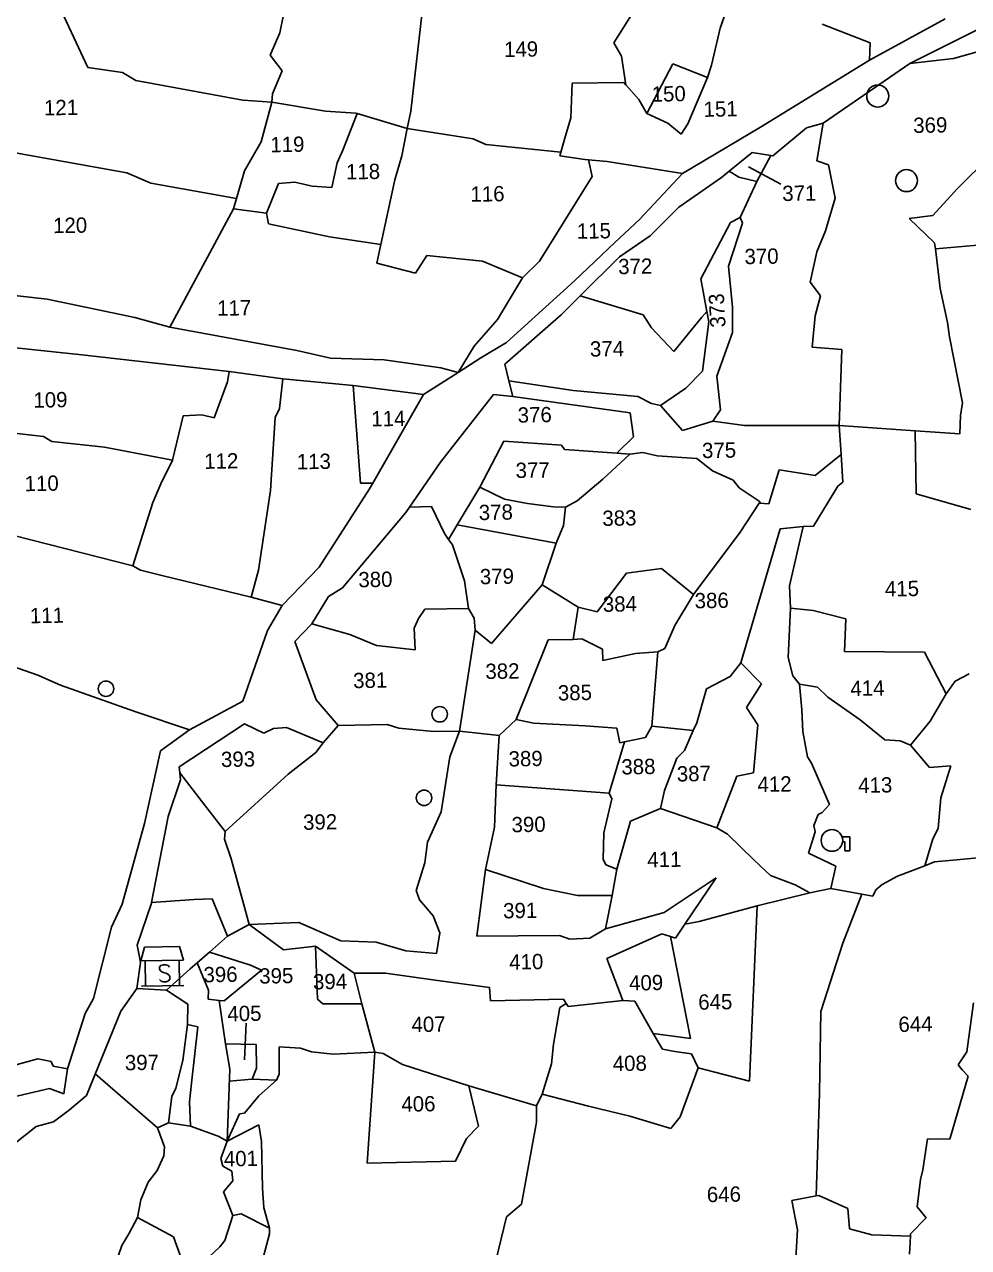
# Model space of a CAD drawing. Header units: metres. Extents: x 276272 to 279333, y 2076915 to 2080427.
# Drawn here: x 277115 to 277582, y 2078291 to 2078897 of the extents above; entities that cross this region are included whole.
import ezdxf

# ---------------------------------------------------------------- set-up
doc = ezdxf.new("R2010")
doc.units = ezdxf.units.M
for name, color, linetype in [('POLY_PARCEL', 6, 'Continuous'), ('POLY_ROAD', 30, 'Continuous'), ('POLY_WATER', 4, 'Continuous'), ('TEXT_PARCEL', 7, 'Continuous')]:
    doc.layers.add(name, color=color, linetype=linetype)
doc.styles.get("Standard").update_dxf_attribs({"font": 'simplex.shx'})
doc.styles.add('TEXT_MAP', font='', dxfattribs={"height": 1.8})
doc.styles.get('TEXT_MAP').set_extended_font_data('Kruti Dev 050')
doc.dimstyles.get("Standard").update_dxf_attribs({"dimtxt": 0.18, "dimasz": 0.18, "dimexe": 0.18, "dimexo": 0.0625, "dimgap": 0.09, "dimtad": 0, "dimtih": 1, "dimtoh": 1, "dimdec": 4, "dimzin": 0, "dimdsep": 46, "dimtxsty": 'Standard', "dimcen": 0.09, "dimadec": 0, "dimazin": 0, "dimtfac": 1, "dimtdec": 4, "dimtofl": 0, "dimtmove": 0, "dimatfit": 3, "dimfxl": 1, "dimtolj": 1, "dimtzin": 0, "dimarcsym": 0})

msp = doc.modelspace()

# ---------------------------------------------------------------- linework, layer by layer
for points in [[(277519.81, 2078494.75), (277523.55, 2078494.81), (277523.67, 2078487.81)], [(277520.07, 2078492.26), (277521.1, 2078492.28), (277521.17, 2078487.77)], [(277521.17, 2078487.77), (277523.67, 2078487.81)], [(277174.37, 2078440.19), (277172.63, 2078433.27)], [(277174.37, 2078440.19), (277191.7, 2078440.48)], [(277191.7, 2078440.48), (277193.66, 2078433.62)], [(277172.63, 2078433.27), (277193.66, 2078433.62)], [(277174.74, 2078433.3), (277174.95, 2078420.84)], [(277191.56, 2078433.58), (277191.77, 2078421.12)], [(277172.84, 2078420.81), (277193.87, 2078421.16)]]:
    msp.add_lwpolyline(points)
for centre, radius in [((277537.44, 2078861.41), 5.45), ((277551.67, 2078819.58), 5.45), ((277155.31, 2078568.03), 3.82), ((277320.54, 2078555.4), 3.82), ((277312.78, 2078514.04), 3.82), ((277514.75, 2078492.97), 5.36)]:
    msp.add_circle(centre, radius)
at = {"layer": 'POLY_PARCEL'}
for p, q in [((277250.01, 2078935.24), (277241.34, 2078892.65)), ((277459.41, 2078894.96), (277466.53, 2078915.6)), ((277129.09, 2078912.43), (277146.37, 2078875.57)), ((277306.27, 2078853.9), (277312.34, 2078907.38)), ((277415.48, 2078901.67), (277406.77, 2078887.7)), ((277509.93, 2078897), (277533.66, 2078887.73)), ((277241.34, 2078892.65), (277236.65, 2078881.6)), ((277455.14, 2078876.75), (277459.41, 2078894.96)), ((277406.77, 2078887.7), (277410.54, 2078881.25)), ((277533.66, 2078887.73), (277533.42, 2078879.13)), ((277236.65, 2078881.6), (277242.47, 2078873.97)), ((277410.54, 2078881.25), (277412.73, 2078867.06)), ((277574.9, 2078880.07), (277553.32, 2078877.53)), ((277591.39, 2078884.59), (277574.9, 2078880.07)), ((277146.37, 2078875.57), (277163.5, 2078873.02)), ((277163.5, 2078873.02), (277170.08, 2078869.06)), ((277242.47, 2078873.97), (277237.78, 2078862.51)), ((277436.04, 2078877.38), (277423.05, 2078852.75)), ((277453.12, 2078870.55), (277436.04, 2078877.38)), ((277453.12, 2078870.55), (277455.14, 2078876.75)), ((277170.08, 2078869.06), (277223.13, 2078859.38)), ((277385.43, 2078850.6), (277386.16, 2078867.73)), ((277386.16, 2078867.73), (277411.77, 2078868.16)), ((277411.77, 2078868.16), (277412.73, 2078867.06)), ((277412.73, 2078867.06), (277419.2, 2078859.64)), ((277443.32, 2078847.67), (277453.12, 2078870.55)), ((277237.78, 2078862.51), (277237.44, 2078858.43)), ((277223.13, 2078859.38), (277237.44, 2078858.43)), ((277237.44, 2078858.43), (277232.18, 2078838.78)), ((277237.44, 2078858.43), (277263.96, 2078854)), ((277419.2, 2078859.64), (277423.05, 2078852.75)), ((277263.96, 2078854), (277279.03, 2078853.03)), ((277272.53, 2078834.58), (277279.62, 2078852.85)), ((277279.03, 2078853.03), (277279.62, 2078852.85)), ((277279.62, 2078852.85), (277304.38, 2078845.33)), ((277304.38, 2078845.33), (277306.27, 2078853.9)), ((277382.86, 2078841.74), (277385.43, 2078850.6)), ((277423.05, 2078852.75), (277433.48, 2078848.01)), ((277304.38, 2078845.33), (277301.87, 2078831.82)), ((277304.38, 2078845.33), (277337.18, 2078840.18)), ((277433.48, 2078848.01), (277440.02, 2078842.53)), ((277440.02, 2078842.53), (277443.32, 2078847.67)), ((277507.32, 2078829.31), (277510.41, 2078848.06)), ((277232.18, 2078838.78), (277223.88, 2078824.41)), ((277337.18, 2078840.18), (277343.33, 2078837.43)), ((277343.33, 2078837.43), (277380.52, 2078833.71)), ((277380.52, 2078833.71), (277382.86, 2078841.74)), ((277111.28, 2078833.11), (277165.55, 2078823.45)), ((277269.78, 2078828.43), (277272.53, 2078834.58)), ((277301.87, 2078831.82), (277298.4, 2078819.97)), ((277379.98, 2078831.86), (277380.52, 2078833.71)), ((277392.39, 2078830.03), (277379.98, 2078831.86)), ((277477.58, 2078819.12), (277484.56, 2078832.02)), ((277576.99, 2078815.59), (277593.09, 2078831.62)), ((277223.88, 2078824.41), (277219.98, 2078810.79)), ((277267.14, 2078816.19), (277269.78, 2078828.43)), ((277394.27, 2078829.86), (277392.39, 2078830.03)), ((277396.02, 2078821.6), (277394.27, 2078829.86)), ((277403.43, 2078829.03), (277394.27, 2078829.86)), ((277440.83, 2078823.04), (277403.43, 2078829.03)), ((277513.01, 2078827.39), (277507.32, 2078829.31)), ((277516.32, 2078810.88), (277513.01, 2078827.39)), ((277165.55, 2078823.45), (277177.44, 2078818.36)), ((277177.44, 2078818.36), (277219.98, 2078810.79)), ((277240.66, 2078818.18), (277248.79, 2078818.73)), ((277248.79, 2078818.73), (277257.37, 2078816.84)), ((277298.4, 2078819.97), (277291.37, 2078788)), ((277369.87, 2078779.69), (277396.02, 2078821.6)), ((277463.86, 2078824.21), (277468.65, 2078821.19)), ((277468.65, 2078821.19), (277477.58, 2078819.12)), ((277477.58, 2078819.12), (277469.36, 2078801.35)), ((277234.81, 2078803.45), (277240.66, 2078818.18)), ((277257.37, 2078816.84), (277267.14, 2078816.19)), ((277564.68, 2078802.26), (277576.99, 2078815.59)), ((277219.98, 2078810.79), (277218.5, 2078805.62)), ((277511.54, 2078794.64), (277516.32, 2078810.88)), ((277186.94, 2078746.94), (277218.5, 2078805.62)), ((277218.5, 2078805.62), (277234.81, 2078803.45)), ((277234.81, 2078803.45), (277235.71, 2078798.18)), ((277469.36, 2078801.35), (277464.55, 2078798.85)), ((277469.36, 2078801.35), (277470.42, 2078798.53)), ((277552.99, 2078800.85), (277564.68, 2078802.26)), ((277565.52, 2078788.74), (277552.99, 2078800.85)), ((277235.71, 2078798.18), (277265.92, 2078791.77)), ((277464.55, 2078798.85), (277449.86, 2078770.93)), ((277470.42, 2078798.53), (277463.5, 2078777.21)), ((277507.26, 2078784.27), (277511.54, 2078794.64)), ((277265.92, 2078791.77), (277291.37, 2078788)), ((277291.37, 2078788), (277289.33, 2078778.75)), ((277565.97, 2078785.72), (277565.52, 2078788.74)), ((277592.61, 2078788.18), (277565.97, 2078785.72)), ((277308.54, 2078773.78), (277314.09, 2078782.42)), ((277314.09, 2078782.42), (277341.8, 2078779.63)), ((277503.98, 2078769.36), (277507.26, 2078784.27)), ((277565.97, 2078785.72), (277568.29, 2078766.2)), ((277289.33, 2078778.75), (277308.54, 2078773.78)), ((277341.8, 2078779.63), (277361.46, 2078771.42)), ((277361.46, 2078771.42), (277369.87, 2078779.69)), ((277463.5, 2078777.21), (277465.46, 2078756.84)), ((277361.46, 2078771.42), (277349.2, 2078750.88)), ((277449.86, 2078770.93), (277452.76, 2078754.82)), ((277090.39, 2078764.77), (277126.26, 2078760.9)), ((277509.14, 2078762.58), (277503.98, 2078769.36)), ((277568.29, 2078766.2), (277572.01, 2078749.3)), ((277126.26, 2078760.9), (277169.53, 2078751.87)), ((277421.26, 2078753.08), (277390.09, 2078762.58)), ((277506.48, 2078752.64), (277509.14, 2078762.58)), ((277169.53, 2078751.87), (277186.94, 2078746.94)), ((277425.41, 2078746.69), (277421.26, 2078753.08)), ((277450.38, 2078751.96), (277436.52, 2078734.96)), ((277452.76, 2078754.82), (277450.38, 2078751.96)), ((277452.76, 2078754.82), (277453.81, 2078749.68)), ((277465.46, 2078756.84), (277465.47, 2078744.32)), ((277504.92, 2078737.06), (277506.48, 2078752.64)), ((277249.78, 2078735.39), (277186.94, 2078746.94)), ((277349.2, 2078750.88), (277337.62, 2078737.68)), ((277436.52, 2078734.96), (277425.41, 2078746.69)), ((277453.81, 2078749.68), (277450.58, 2078725.19)), ((277572.01, 2078749.3), (277572.94, 2078742.24)), ((277465.47, 2078744.32), (277457.74, 2078722.78)), ((277572.94, 2078742.24), (277579.35, 2078709.63)), ((277095.69, 2078738.28), (277143.31, 2078733.38)), ((277266.53, 2078731.61), (277249.78, 2078735.39)), ((277337.62, 2078737.68), (277329.73, 2078724.64)), ((277519.69, 2078735.9), (277504.92, 2078737.06)), ((277518.3, 2078698.31), (277519.69, 2078735.9)), ((277143.31, 2078733.38), (277216.35, 2078725.1)), ((277292.98, 2078730.83), (277266.53, 2078731.61)), ((277321.12, 2078726.83), (277292.98, 2078730.83)), ((277216.35, 2078725.1), (277215.48, 2078720.02)), ((277216.35, 2078725.1), (277242.82, 2078721.37)), ((277329.73, 2078724.64), (277321.12, 2078726.83)), ((277450.58, 2078725.19), (277442.43, 2078716.77)), ((277457.74, 2078722.78), (277459.59, 2078706.15)), ((277215.48, 2078720.02), (277208.81, 2078702.17)), ((277242.82, 2078721.37), (277241.16, 2078706.78)), ((277242.82, 2078721.37), (277277.73, 2078718.16)), ((277277.73, 2078718.16), (277281.4, 2078669.76)), ((277277.73, 2078718.16), (277312.46, 2078713.69)), ((277386.68, 2078715.64), (277354.81, 2078720.46)), ((277418.66, 2078712.74), (277386.68, 2078715.64)), ((277442.43, 2078716.77), (277429.84, 2078708.28)), ((277356.75, 2078712.75), (277414.92, 2078704.55)), ((277425.38, 2078709.22), (277418.66, 2078712.74)), ((277579.35, 2078709.63), (277578.44, 2078703.36)), ((277202.76, 2078703.65), (277193.58, 2078703.18)), ((277208.81, 2078702.17), (277202.76, 2078703.65)), ((277241.16, 2078706.78), (277239.02, 2078702.3)), ((277414.92, 2078704.55), (277416.53, 2078692.66)), ((277429.84, 2078708.28), (277425.38, 2078709.22)), ((277440.76, 2078695.94), (277429.84, 2078708.28)), ((277459.59, 2078706.15), (277455.84, 2078700.44)), ((277578.44, 2078703.36), (277577.99, 2078694.26)), ((277193.58, 2078703.18), (277188.24, 2078681.23)), ((277239.02, 2078702.3), (277236.77, 2078666.16)), ((277455.84, 2078700.44), (277440.76, 2078695.94)), ((277455.84, 2078700.44), (277471.46, 2078698.29)), ((277471.46, 2078698.29), (277518.3, 2078698.31)), ((277518.3, 2078698.31), (277519.23, 2078683.93)), ((277555.94, 2078695.71), (277518.3, 2078698.31)), ((277124.34, 2078692.83), (277090.36, 2078696.7)), ((277128.5, 2078690.37), (277124.34, 2078692.83)), ((277416.53, 2078692.66), (277408.16, 2078684.6)), ((277556.4, 2078664.54), (277555.94, 2078695.71)), ((277577.99, 2078694.26), (277555.94, 2078695.71)), ((277154.54, 2078687.64), (277128.5, 2078690.37)), ((277188.24, 2078681.23), (277154.54, 2078687.64)), ((277352.3, 2078690.57), (277340.36, 2078667.75)), ((277380.83, 2078688.63), (277352.3, 2078690.57)), ((277382.28, 2078686.43), (277380.83, 2078688.63)), ((277408.16, 2078684.6), (277382.28, 2078686.43)), ((277182.42, 2078669.41), (277188.24, 2078681.23)), ((277401.32, 2078671.8), (277414.66, 2078684.15)), ((277414.66, 2078684.15), (277408.16, 2078684.6)), ((277414.66, 2078684.15), (277421.11, 2078685.06)), ((277421.11, 2078685.06), (277428.21, 2078683.36)), ((277428.21, 2078683.36), (277447.83, 2078682.08)), ((277447.83, 2078682.08), (277455.61, 2078675.95)), ((277506.42, 2078673.54), (277519.23, 2078683.93)), ((277519.23, 2078683.93), (277520.11, 2078670.28)), ((277455.61, 2078675.95), (277465.8, 2078671.27)), ((277483.52, 2078659.53), (277488.63, 2078676.41)), ((277488.63, 2078676.41), (277506.42, 2078673.54)), ((277178.45, 2078660.16), (277182.42, 2078669.41)), ((277281.4, 2078669.76), (277287.42, 2078669.73)), ((277340.36, 2078667.75), (277329.15, 2078649.18)), ((277352.58, 2078661.9), (277340.36, 2078667.75)), ((277388.57, 2078661.09), (277401.32, 2078671.8)), ((277465.8, 2078671.27), (277468.89, 2078667.48)), ((277468.89, 2078667.48), (277479.16, 2078660.5)), ((277517.6, 2078668.34), (277505.58, 2078648.5)), ((277520.11, 2078670.28), (277517.6, 2078668.34)), ((277236.77, 2078666.16), (277230.77, 2078626.78)), ((277363.94, 2078659.66), (277352.58, 2078661.9)), ((277382.76, 2078657.96), (277388.57, 2078661.09)), ((277583.47, 2078656.76), (277556.4, 2078664.54)), ((277168.52, 2078628.95), (277178.45, 2078660.16)), ((277305.57, 2078657.87), (277316.47, 2078658.26)), ((277316.47, 2078658.26), (277322.96, 2078644.84)), ((277376.9, 2078658.06), (277363.94, 2078659.66)), ((277382.76, 2078657.96), (277376.9, 2078658.06)), ((277381.9, 2078648.86), (277382.76, 2078657.96)), ((277478.76, 2078659.89), (277469.31, 2078645.59)), ((277479.16, 2078660.5), (277478.76, 2078659.89)), ((277478.76, 2078659.89), (277483.52, 2078659.53)), ((277324.83, 2078641.84), (277329.15, 2078649.18)), ((277329.15, 2078649.18), (277378.21, 2078640.11)), ((277378.21, 2078640.11), (277381.9, 2078648.86)), ((277096.9, 2078647.07), (277168.52, 2078628.95)), ((277322.96, 2078644.84), (277324.83, 2078641.84)), ((277469.31, 2078645.59), (277446.18, 2078614.7)), ((277469.59, 2078580.92), (277489.08, 2078647.13)), ((277489.08, 2078647.13), (277500.47, 2078648.27)), ((277500.47, 2078648.27), (277493.67, 2078619.02)), ((277505.58, 2078648.5), (277500.47, 2078648.27)), ((277324.83, 2078641.84), (277326.85, 2078639.32)), ((277326.85, 2078639.32), (277332.81, 2078621.44)), ((277371.33, 2078619.51), (277378.21, 2078640.11)), ((277172.46, 2078626.75), (277168.52, 2078628.95)), ((277182.96, 2078624.08), (277172.46, 2078626.75)), ((277230.77, 2078626.78), (277227.19, 2078613.41)), ((277413.06, 2078625.26), (277398.43, 2078606.03)), ((277430.4, 2078627.57), (277413.06, 2078625.26)), ((277446.18, 2078614.7), (277430.4, 2078627.57)), ((277227.19, 2078613.41), (277182.96, 2078624.08)), ((277332.81, 2078621.44), (277334.86, 2078607.74)), ((277346.26, 2078590.36), (277371.33, 2078619.51)), ((277389.09, 2078608.49), (277371.33, 2078619.51)), ((277493.67, 2078619.02), (277494.17, 2078607.94)), ((277227.19, 2078613.41), (277242.54, 2078609.2)), ((277446.18, 2078614.7), (277436.95, 2078599.38)), ((277313.24, 2078607.38), (277310.08, 2078602.88)), ((277334.86, 2078607.74), (277313.24, 2078607.38)), ((277334.86, 2078607.74), (277337.56, 2078602.94)), ((277389.09, 2078608.49), (277386.65, 2078592.45)), ((277398.43, 2078606.03), (277389.09, 2078608.49)), ((277494.17, 2078607.94), (277493, 2078583.53)), ((277494.17, 2078607.94), (277505.37, 2078606.78)), ((277505.37, 2078606.78), (277521.6, 2078602.62)), ((277310.08, 2078602.88), (277307.94, 2078598)), ((277337.56, 2078602.94), (277338.07, 2078597.09)), ((277521.6, 2078602.62), (277520.92, 2078586.45)), ((277276.06, 2078594.84), (277257.25, 2078600.16)), ((277289.29, 2078589.41), (277276.06, 2078594.84)), ((277307.94, 2078598), (277308.32, 2078587.3)), ((277338.07, 2078597.09), (277330.39, 2078547.11)), ((277338.07, 2078597.09), (277346.26, 2078590.36)), ((277436.95, 2078599.38), (277432.07, 2078587.89)), ((277308.32, 2078587.3), (277289.29, 2078589.41)), ((277374.32, 2078592.25), (277358.41, 2078552.8)), ((277386.65, 2078592.45), (277374.32, 2078592.25)), ((277390.89, 2078592.73), (277386.65, 2078592.45)), ((277401.07, 2078587.65), (277390.89, 2078592.73)), ((277401.37, 2078582), (277401.07, 2078587.65)), ((277417.48, 2078585.5), (277401.37, 2078582)), ((277428.58, 2078586.29), (277417.48, 2078585.5)), ((277425.56, 2078549.48), (277428.58, 2078586.29)), ((277432.07, 2078587.89), (277428.58, 2078586.29)), ((277493, 2078583.53), (277495.37, 2078574.38)), ((277520.92, 2078586.45), (277560.54, 2078586.17)), ((277560.54, 2078586.17), (277571.35, 2078565.44)), ((277464.31, 2078574.18), (277469.59, 2078580.92)), ((277469.59, 2078580.92), (277479.91, 2078570.52)), ((277452.69, 2078567.96), (277464.31, 2078574.18)), ((277479.91, 2078570.52), (277472.51, 2078558.68)), ((277495.37, 2078574.38), (277498.61, 2078570.32)), ((277507.59, 2078568.81), (277498.61, 2078570.32)), ((277498.61, 2078570.32), (277499.77, 2078557.67)), ((277571.35, 2078565.44), (277575.71, 2078571.83)), ((277575.71, 2078571.83), (277582.63, 2078575.43)), ((277447.9, 2078551.1), (277452.69, 2078567.96)), ((277512.74, 2078563.83), (277507.59, 2078568.81)), ((277571.35, 2078565.44), (277563.34, 2078552)), ((277472.51, 2078558.68), (277478.04, 2078550.22)), ((277528.78, 2078552.69), (277512.74, 2078563.83)), ((277350.01, 2078544.87), (277358.41, 2078552.8)), ((277358.41, 2078552.8), (277366.93, 2078550.92)), ((277499.77, 2078557.67), (277500.27, 2078546.91)), ((277540.99, 2078542.76), (277528.78, 2078552.69)), ((277563.34, 2078552), (277553.71, 2078540.12)), ((277270.25, 2078549.89), (277294.52, 2078550.31)), ((277294.52, 2078550.31), (277300.25, 2078548.5)), ((277300.25, 2078548.5), (277317.4, 2078546.89)), ((277317.4, 2078546.89), (277330.39, 2078547.11)), ((277330.39, 2078547.11), (277325.53, 2078534.36)), ((277350.01, 2078544.87), (277330.39, 2078547.11)), ((277366.93, 2078550.92), (277392.62, 2078549.74)), ((277392.62, 2078549.74), (277408.2, 2078548.59)), ((277408.2, 2078548.59), (277409.73, 2078541.34)), ((277422.42, 2078543.98), (277425.56, 2078549.48)), ((277425.56, 2078549.48), (277446.01, 2078547.43)), ((277446.01, 2078547.43), (277441.74, 2078537.54)), ((277446.01, 2078547.43), (277447.9, 2078551.1)), ((277478.04, 2078550.22), (277475.9, 2078526.43)), ((277500.27, 2078546.91), (277502.7, 2078534.28)), ((277262.92, 2078541.23), (277259.25, 2078536.41)), ((277348.52, 2078520.45), (277350.01, 2078544.87)), ((277412, 2078541.81), (277404.37, 2078516.32)), ((277409.73, 2078541.34), (277412, 2078541.81)), ((277412, 2078541.81), (277422.42, 2078543.98)), ((277548.6, 2078542.25), (277540.99, 2078542.76)), ((277553.71, 2078540.12), (277548.6, 2078542.25)), ((277553.71, 2078540.12), (277563.08, 2078529.13)), ((277259.25, 2078536.41), (277245.49, 2078525.73)), ((277325.53, 2078534.36), (277321.23, 2078507.04)), ((277441.74, 2078537.54), (277438, 2078533.67)), ((277502.7, 2078534.28), (277504.65, 2078531.14)), ((277438, 2078533.67), (277431.92, 2078517.73)), ((277504.65, 2078531.14), (277513.55, 2078510.7)), ((277563.08, 2078529.13), (277573.53, 2078529.94)), ((277573.53, 2078529.94), (277568.72, 2078514.02)), ((277204.55, 2078509.84), (277191.91, 2078526.44)), ((277245.49, 2078525.73), (277214.27, 2078497.33)), ((277467.69, 2078524.71), (277457.67, 2078499.2)), ((277475.9, 2078526.43), (277467.69, 2078524.71)), ((277348.52, 2078520.45), (277347.6, 2078499.53)), ((277404.37, 2078516.32), (277348.52, 2078520.45)), ((277404.37, 2078516.32), (277405.69, 2078513.49)), ((277431.92, 2078517.73), (277429.86, 2078508.83)), ((277214.27, 2078497.33), (277204.55, 2078509.84)), ((277405.69, 2078513.49), (277401.85, 2078496.64)), ((277513.55, 2078510.7), (277509.83, 2078506.72)), ((277568.72, 2078514.02), (277567.39, 2078498.79)), ((277321.23, 2078507.04), (277314.51, 2078492.04)), ((277429.86, 2078508.83), (277415.06, 2078502.56)), ((277457.67, 2078499.2), (277429.86, 2078508.83)), ((277507.94, 2078505.74), (277505.81, 2078500.32)), ((277509.83, 2078506.72), (277507.94, 2078505.74)), ((277347.6, 2078499.53), (277343.2, 2078478.55)), ((277415.06, 2078502.56), (277408.17, 2078478.69)), ((277463.11, 2078496.12), (277457.67, 2078499.2)), ((277505.81, 2078500.32), (277506.5, 2078497.16)), ((277567.39, 2078498.79), (277564.63, 2078493.68)), ((277214.02, 2078493.53), (277214.27, 2078497.33)), ((277217.35, 2078483.76), (277214.02, 2078493.53)), ((277314.51, 2078492.04), (277313.1, 2078481.88)), ((277401.85, 2078496.64), (277401.44, 2078483.65)), ((277476.01, 2078483.35), (277463.11, 2078496.12)), ((277506.5, 2078497.16), (277503.19, 2078486.66)), ((277564.63, 2078493.68), (277560.73, 2078480.31)), ((277503.19, 2078486.66), (277516.61, 2078480.23)), ((277565.52, 2078482.35), (277620.27, 2078487.38)), ((277223.09, 2078462.95), (277217.35, 2078483.76)), ((277313.1, 2078481.88), (277308.89, 2078468.19)), ((277401.44, 2078483.65), (277402.75, 2078480.82)), ((277402.75, 2078480.82), (277408.17, 2078478.69)), ((277484.38, 2078475.57), (277476.01, 2078483.35)), ((277516.61, 2078480.23), (277514.26, 2078469.1)), ((277560.73, 2078480.31), (277547.18, 2078475.33)), ((277560.73, 2078480.31), (277565.52, 2078482.35)), ((277343.2, 2078478.55), (277339, 2078445.54)), ((277371.88, 2078469.21), (277343.2, 2078478.55)), ((277408.17, 2078478.69), (277405.86, 2078465.66)), ((277457.37, 2078474.45), (277431.67, 2078457.23)), ((277441.94, 2078451.58), (277457.37, 2078474.45)), ((277496.5, 2078471.02), (277484.38, 2078475.57)), ((277547.18, 2078475.33), (277539.65, 2078471.09)), ((277308.89, 2078468.19), (277310.56, 2078463.47)), ((277388.74, 2078465.69), (277371.88, 2078469.21)), ((277503.85, 2078467.03), (277496.5, 2078471.02)), ((277514.26, 2078469.1), (277503.85, 2078467.03)), ((277529.61, 2078466.29), (277514.26, 2078469.1)), ((277536.52, 2078468.5), (277534.99, 2078465.31)), ((277539.65, 2078471.09), (277536.52, 2078468.5)), ((277199.03, 2078463.65), (277177.86, 2078462.22)), ((277207.9, 2078464.12), (277199.03, 2078463.65)), ((277215.5, 2078445.56), (277207.9, 2078464.12)), ((277226.13, 2078451.28), (277223.09, 2078462.95)), ((277310.56, 2078463.47), (277317.34, 2078455.66)), ((277405.86, 2078465.66), (277388.74, 2078465.69)), ((277402.65, 2078449.14), (277405.86, 2078465.66)), ((277477.66, 2078460.57), (277503.85, 2078467.03)), ((277529.61, 2078466.29), (277520.06, 2078442.09)), ((277534.99, 2078465.31), (277529.61, 2078466.29)), ((277317.34, 2078455.66), (277320.65, 2078447.17)), ((277431.67, 2078457.23), (277402.65, 2078449.14)), ((277448.94, 2078452.81), (277477.66, 2078460.57)), ((277473.9, 2078373.84), (277477.66, 2078460.57)), ((277226.13, 2078451.28), (277215.5, 2078445.56)), ((277250.84, 2078452.33), (277226.13, 2078451.28)), ((277226.13, 2078451.28), (277243.19, 2078438.73)), ((277271.59, 2078443.18), (277250.84, 2078452.33)), ((277394.8, 2078444.57), (277402.65, 2078449.14)), ((277437.27, 2078444.65), (277441.94, 2078451.58)), ((277441.94, 2078451.58), (277448.94, 2078452.81)), ((277215.5, 2078445.56), (277206.5, 2078437.67)), ((277289.04, 2078442.52), (277271.59, 2078443.18)), ((277320.65, 2078447.17), (277318.92, 2078437)), ((277339, 2078445.54), (277379.88, 2078445.91)), ((277379.88, 2078445.91), (277384.98, 2078444.09)), ((277384.98, 2078444.09), (277394.8, 2078444.57)), ((277403.32, 2078434.45), (277430.58, 2078446.76)), ((277430.58, 2078446.76), (277434.78, 2078445.44)), ((277434.78, 2078445.44), (277444.7, 2078394.89)), ((277434.78, 2078445.44), (277437.27, 2078444.65)), ((277206.5, 2078437.67), (277200.42, 2078432.35)), ((277226.81, 2078431.14), (277206.5, 2078437.67)), ((277243.19, 2078438.73), (277259, 2078440.58)), ((277278.24, 2078427.28), (277259, 2078440.58)), ((277259, 2078440.58), (277260.08, 2078414.31)), ((277303.69, 2078438.33), (277289.04, 2078442.52)), ((277318.92, 2078437), (277303.69, 2078438.33)), ((277520.06, 2078442.09), (277509.22, 2078408.33)), ((277200.42, 2078432.35), (277197.07, 2078429.41)), ((277200.42, 2078432.35), (277206.1, 2078418.75)), ((277232.24, 2078428.69), (277226.81, 2078431.14)), ((277411.27, 2078413.68), (277403.32, 2078434.45)), ((277197.07, 2078429.41), (277185.2, 2078418.76)), ((277213.8, 2078413.5), (277232.24, 2078428.69)), ((277278.24, 2078427.28), (277293.78, 2078427.23)), ((277281.98, 2078412.14), (277278.24, 2078427.28)), ((277293.78, 2078427.23), (277318.24, 2078423.84)), ((277185.2, 2078418.76), (277170.51, 2078419.69)), ((277185.2, 2078418.76), (277195.78, 2078411.96)), ((277206.1, 2078418.75), (277205.86, 2078414.31)), ((277318.24, 2078423.84), (277345.24, 2078420.17)), ((277345.24, 2078420.17), (277345.67, 2078413.53)), ((277205.86, 2078414.31), (277211.37, 2078413.75)), ((277211.37, 2078413.75), (277213.8, 2078413.5)), ((277211.37, 2078413.75), (277214.47, 2078392.28)), ((277260.08, 2078414.31), (277262.65, 2078412.14)), ((277345.67, 2078413.53), (277381.78, 2078414.45)), ((277381.78, 2078414.45), (277383.13, 2078412.23)), ((277384.07, 2078410.69), (277411.27, 2078413.68)), ((277417.13, 2078413.44), (277411.27, 2078413.68)), ((277426.28, 2078397.44), (277417.13, 2078413.44)), ((277195.78, 2078411.96), (277195.63, 2078401.83)), ((277262.65, 2078412.14), (277281.98, 2078412.14)), ((277281.98, 2078412.14), (277288.45, 2078388.07)), ((277380.1, 2078410.28), (277376.92, 2078392.17)), ((277383.13, 2078412.23), (277380.1, 2078410.28)), ((277383.13, 2078412.23), (277384.07, 2078410.69)), ((277509.22, 2078408.33), (277508.63, 2078367.77)), ((277584.76, 2078412.48), (277581.61, 2078388.26)), ((277193.39, 2078384.05), (277195.63, 2078401.83)), ((277195.63, 2078401.83), (277200.72, 2078400.64)), ((277200.72, 2078400.64), (277197.7, 2078372.72)), ((277426.28, 2078397.44), (277430.84, 2078389.59)), ((277444.7, 2078394.89), (277426.28, 2078397.44)), ((277214.47, 2078392.28), (277216.58, 2078379.65)), ((277214.47, 2078392.28), (277229.69, 2078391.91)), ((277229.69, 2078391.91), (277229.89, 2078380.19)), ((277241.03, 2078377.21), (277241.12, 2078390.83)), ((277241.12, 2078390.83), (277251.59, 2078390.06)), ((277251.59, 2078390.06), (277257.01, 2078388.25)), ((277376.92, 2078392.17), (277375.82, 2078382.34)), ((277430.84, 2078389.59), (277436.89, 2078388.43)), ((277436.89, 2078388.43), (277445.15, 2078387.3)), ((277189.82, 2078370.37), (277193.39, 2078384.05)), ((277257.01, 2078388.25), (277267.8, 2078387.16)), ((277267.8, 2078387.16), (277288.45, 2078388.07)), ((277288.45, 2078388.07), (277284.61, 2078333.21)), ((277292.57, 2078387.51), (277288.45, 2078388.07)), ((277302.18, 2078381.97), (277292.57, 2078387.51)), ((277445.15, 2078387.3), (277448.43, 2078380.39)), ((277581.61, 2078388.26), (277577.28, 2078381.85)), ((277150.03, 2078377.43), (277180.88, 2078350.74)), ((277216.58, 2078379.65), (277215.28, 2078344.15)), ((277229.89, 2078380.19), (277227.76, 2078374.77)), ((277239.81, 2078374.34), (277241.03, 2078377.21)), ((277335, 2078371.43), (277302.18, 2078381.97)), ((277375.82, 2078382.34), (277371.31, 2078367.37)), ((277439.65, 2078356.17), (277448.43, 2078380.39)), ((277448.43, 2078380.39), (277473.9, 2078373.84)), ((277577.28, 2078381.85), (277579.23, 2078379.35)), ((277579.23, 2078379.35), (277582.13, 2078376.23)), ((277187.99, 2078366.22), (277189.82, 2078370.37)), ((277197.7, 2078372.72), (277196.59, 2078363.51)), ((277227.76, 2078374.77), (277216.36, 2078373.73)), ((277227.76, 2078374.77), (277239.81, 2078374.34)), ((277239.81, 2078374.34), (277231.06, 2078366.59)), ((277339.77, 2078351.56), (277335, 2078371.43)), ((277368.44, 2078361.54), (277335, 2078371.43)), ((277582.13, 2078376.23), (277573.15, 2078345.04)), ((277186.3, 2078353.21), (277187.99, 2078366.22)), ((277231.06, 2078366.59), (277223.92, 2078357.92)), ((277371.31, 2078367.37), (277368.44, 2078361.54)), ((277371.31, 2078367.37), (277394.23, 2078361.42)), ((277508.63, 2078367.77), (277506.96, 2078316.97)), ((277196.59, 2078363.51), (277197.11, 2078351.49)), ((277368.44, 2078361.54), (277368.44, 2078353.46)), ((277394.23, 2078361.42), (277414.6, 2078356.38)), ((277186.3, 2078353.21), (277180.88, 2078350.74)), ((277197.11, 2078351.49), (277186.3, 2078353.21)), ((277221.39, 2078357.56), (277215.28, 2078344.15)), ((277215.28, 2078344.15), (277230.93, 2078352.21)), ((277223.92, 2078357.92), (277221.39, 2078357.56)), ((277230.93, 2078352.21), (277232.33, 2078344)), ((277368.44, 2078353.46), (277361.11, 2078312.83)), ((277414.6, 2078356.38), (277434.99, 2078350.39)), ((277434.99, 2078350.39), (277439.65, 2078356.17)), ((277180.88, 2078350.74), (277184.2, 2078341.29)), ((277210.8, 2078346.61), (277197.11, 2078351.49)), ((277215.28, 2078344.15), (277210.8, 2078346.61)), ((277333.85, 2078345.44), (277339.77, 2078351.56)), ((277184.2, 2078341.29), (277183.96, 2078336.86)), ((277212.19, 2078335.43), (277215.28, 2078344.15)), ((277232.33, 2078344), (277232.72, 2078320.88)), ((277328.33, 2078334.26), (277333.85, 2078345.44)), ((277562.05, 2078345.17), (277559.77, 2078329.93)), ((277573.15, 2078345.04), (277562.05, 2078345.17)), ((277183.96, 2078336.86), (277180.6, 2078329.51)), ((277213.21, 2078331.64), (277212.19, 2078335.43)), ((277284.61, 2078333.21), (277328.33, 2078334.26)), ((277180.6, 2078329.51), (277176.26, 2078323.74)), ((277217.69, 2078329.18), (277213.21, 2078331.64)), ((277218.08, 2078324.44), (277217.69, 2078329.18)), ((277559.77, 2078329.93), (277558.58, 2078325.16)), ((277176.26, 2078323.74), (277172.6, 2078315.12)), ((277213.42, 2078318.98), (277218.08, 2078324.44)), ((277558.58, 2078325.16), (277556.91, 2078311.51)), ((277218.05, 2078307.33), (277213.42, 2078318.98)), ((277232.72, 2078320.88), (277233.52, 2078311.08)), ((277494.92, 2078314.76), (277506.96, 2078316.97)), ((277506.96, 2078316.97), (277508.19, 2078317.2)), ((277508.19, 2078317.2), (277522.56, 2078310.79)), ((277172.6, 2078315.12), (277170.85, 2078306.23)), ((277233.52, 2078311.08), (277236.22, 2078300.99)), ((277361.11, 2078312.83), (277353.68, 2078306.59)), ((277497.7, 2078300.23), (277494.92, 2078314.76)), ((277522.56, 2078310.79), (277523.37, 2078300.66)), ((277556.91, 2078311.51), (277561.44, 2078306.2)), ((277170.85, 2078306.23), (277166.54, 2078298.24)), ((277188.75, 2078296.71), (277170.85, 2078306.23)), ((277214.14, 2078294.92), (277218.05, 2078307.33)), ((277222.16, 2078308.04), (277218.05, 2078307.33)), ((277236.22, 2078300.99), (277222.16, 2078308.04)), ((277353.68, 2078306.59), (277348.39, 2078284.83)), ((277561.44, 2078306.2), (277553.65, 2078298.15)), ((277166.54, 2078298.24), (277163.15, 2078292.48)), ((277236.27, 2078298.14), (277228.82, 2078269.82)), ((277236.22, 2078300.99), (277236.27, 2078298.14)), ((277494.48, 2078246.33), (277497.7, 2078300.23)), ((277523.37, 2078300.66), (277534.51, 2078297.68)), ((277534.51, 2078297.68), (277553.59, 2078297.03)), ((277553.65, 2078298.15), (277553.59, 2078297.03)), ((277163.15, 2078292.48), (277159.83, 2078282.92)), ((277192.41, 2078286.63), (277188.75, 2078296.71)), ((277199.17, 2078280.09), (277211.66, 2078291.71)), ((277211.66, 2078291.71), (277214.14, 2078294.92)), ((277553.59, 2078297.03), (277553.16, 2078288.21))]:
    msp.add_line(p, q, dxfattribs=at)
at = {"layer": 'POLY_ROAD'}
for p, q in [((277610.47, 2078906.22), (277553.32, 2078877.53)), ((277533.42, 2078879.13), (277570.84, 2078899.66)), ((277479.38, 2078846.05), (277533.42, 2078879.13)), ((277553.32, 2078877.53), (277510.41, 2078848.06)), ((277440.83, 2078823.04), (277479.38, 2078846.05)), ((277502.13, 2078845.77), (277485.56, 2078831.87)), ((277510.41, 2078848.06), (277502.13, 2078845.77)), ((277475.29, 2078833.42), (277463.86, 2078824.21)), ((277484.56, 2078832.02), (277475.29, 2078833.42)), ((277485.56, 2078831.87), (277484.56, 2078832.02)), ((277419.5, 2078800.38), (277440.83, 2078823.04)), ((277460.05, 2078821.14), (277438.95, 2078806.39)), ((277463.86, 2078824.21), (277460.05, 2078821.14)), ((277438.95, 2078806.39), (277424.78, 2078792.28)), ((277407.25, 2078788.88), (277419.5, 2078800.38)), ((277387.29, 2078769.88), (277407.25, 2078788.88)), ((277424.78, 2078792.28), (277409.48, 2078781.89)), ((277409.48, 2078781.89), (277390.09, 2078762.58)), ((277353.65, 2078739.45), (277387.29, 2078769.88)), ((277390.09, 2078762.58), (277380.61, 2078753.15)), ((277380.61, 2078753.15), (277352.74, 2078728.68)), ((277340.98, 2078731.77), (277353.65, 2078739.45)), ((277329.73, 2078724.64), (277340.98, 2078731.77)), ((277352.74, 2078728.68), (277354.81, 2078720.46)), ((277312.46, 2078713.69), (277329.73, 2078724.64)), ((277354.81, 2078720.46), (277356.75, 2078712.75)), ((277287.42, 2078669.73), (277312.46, 2078713.69)), ((277347.13, 2078713.65), (277321.01, 2078680.15)), ((277356.75, 2078712.75), (277347.13, 2078713.65)), ((277321.01, 2078680.15), (277305.57, 2078657.87)), ((277260.9, 2078628.18), (277285.86, 2078666.99)), ((277285.86, 2078666.99), (277287.42, 2078669.73)), ((277303.81, 2078655.33), (277272.42, 2078618.01)), ((277305.57, 2078657.87), (277303.81, 2078655.33)), ((277242.54, 2078609.2), (277260.9, 2078628.18)), ((277265.56, 2078613.63), (277257.25, 2078600.16)), ((277272.42, 2078618.01), (277265.56, 2078613.63)), ((277235.28, 2078596.82), (277242.54, 2078609.2)), ((277223.05, 2078561.95), (277235.28, 2078596.82)), ((277257.25, 2078600.16), (277248.86, 2078591.48)), ((277248.86, 2078591.48), (277259.37, 2078562.51)), ((277196.61, 2078547.64), (277223.05, 2078561.95)), ((277259.37, 2078562.51), (277270.25, 2078549.89)), ((277223.81, 2078550.71), (277191.62, 2078529.37)), ((277233.5, 2078546.07), (277223.81, 2078550.71)), ((277238.26, 2078548.29), (277233.5, 2078546.07)), ((277244.65, 2078548.93), (277238.26, 2078548.29)), ((277262.92, 2078541.23), (277244.65, 2078548.93)), ((277270.25, 2078549.89), (277262.92, 2078541.23)), ((277191.62, 2078529.37), (277191.91, 2078526.44)), ((277192.26, 2078522.98), (277186.16, 2078504.75)), ((277191.91, 2078526.44), (277192.26, 2078522.98)), ((277186.16, 2078504.75), (277177.86, 2078462.22)), ((277177.81, 2078461.95), (277170.69, 2078441.03)), ((277177.86, 2078462.22), (277177.81, 2078461.95)), ((277170.69, 2078441.03), (277171.88, 2078435.25)), ((277172.43, 2078432.53), (277170.51, 2078419.69)), ((277171.88, 2078435.25), (277172.43, 2078432.53)), ((277170.51, 2078419.69), (277162.7, 2078408.36)), ((277162.7, 2078408.36), (277145.62, 2078366.68)), ((277134.4, 2078367.56), (277136.33, 2078379.85)), ((277095, 2078362.63), (277127.42, 2078370.11)), ((277127.42, 2078370.11), (277134.4, 2078367.56)), ((277145.62, 2078366.68), (277137.21, 2078359.6)), ((277137.21, 2078359.6), (277129.3, 2078353.61)), ((277129.3, 2078353.61), (277120.8, 2078351.33)), ((277120.8, 2078351.33), (277110.27, 2078343.15))]:
    msp.add_line(p, q, dxfattribs=at)
at = {"layer": 'POLY_WATER'}
for p, q in [((277084.65, 2078587.45), (277121.62, 2078574.77)), ((277121.62, 2078574.77), (277132.8, 2078569.89)), ((277132.8, 2078569.89), (277170.11, 2078556.58)), ((277170.11, 2078556.58), (277196.61, 2078547.64)), ((277182.38, 2078537.27), (277196.61, 2078547.64)), ((277174.44, 2078501.4), (277182.38, 2078537.27)), ((277163.25, 2078461.37), (277174.44, 2078501.4)), ((277158.1, 2078450.08), (277163.25, 2078461.37)), ((277149.09, 2078414.73), (277158.1, 2078450.08)), ((277144.95, 2078407.2), (277149.09, 2078414.73)), ((277136.33, 2078379.85), (277144.95, 2078407.2)), ((277108.43, 2078381.25), (277121.56, 2078384.77)), ((277121.56, 2078384.77), (277128.18, 2078383.46)), ((277128.18, 2078383.46), (277129.16, 2078381.13)), ((277129.16, 2078381.13), (277136.33, 2078379.85))]:
    msp.add_line(p, q, dxfattribs=at)

# ---------------------------------------------------------------- texts
msp.add_text('S', height=8.41, rotation=0.96066).set_placement((277180.8, 2078422.92))
at = {"layer": 'TEXT_PARCEL', "style": 'TEXT_MAP'}
for s, rotation, p in [('149', 0.96066, (277352.45, 2078880.71)), ('150', 0.96066, (277425.54, 2078858.6)), ('121', 0.96066, (277124.66, 2078851.82)), ('151', 0.96066, (277451.23, 2078851.1)), ('369', 0.96066, (277555.05, 2078843.14)), ('119', 0.96066, (277236.73, 2078833.57)), ('118', 0.96066, (277274.21, 2078820.12)), ('116', 0.96066, (277335.82, 2078809.07)), ('371', 0.96066, (277490.2, 2078809.44)), ('120', 0.96066, (277129.16, 2078793.53)), ('115', 0.96066, (277388.49, 2078790.75)), ('370', 0.96066, (277471.51, 2078778.18)), ('372', 0.96066, (277408.97, 2078773.22)), ('117', 0.96066, (277210.4, 2078752.63)), ('373', 93.16461, (277462.11, 2078747.03)), ('374', 0.96066, (277394.98, 2078732.41)), ('109', 0.96066, (277119.42, 2078707.13)), ('114', 0.96066, (277286.72, 2078697.86)), ('376', 0.96066, (277359.19, 2078699.73)), ('375', 0.96066, (277450.47, 2078682.19)), ('112', 0.96066, (277204, 2078676.85)), ('113', 0.96066, (277249.82, 2078676.61)), ('377', 0.96066, (277358.18, 2078672.34)), ('110', 0.96066, (277115.08, 2078665.8)), ('378', 0.96066, (277339.94, 2078651.5)), ('383', 0.96066, (277401.13, 2078648.61)), ('380', 0.96066, (277280.33, 2078618.23)), ('379', 0.96066, (277340.47, 2078619.73)), ('415', 0.96066, (277541.03, 2078613.66)), ('384', 0.96066, (277401.36, 2078606.08)), ('386', 0.96066, (277446.82, 2078607.82)), ('111', 0.96066, (277117.69, 2078600.43)), ('381', 0.96066, (277277.74, 2078568.32)), ('382', 0.96066, (277343.21, 2078572.84)), ('414', 0.96066, (277523.93, 2078564.43)), ('385', 0.96066, (277379.1, 2078562.2)), ('393', 0.96066, (277212.31, 2078529.26)), ('389', 0.96066, (277354.7, 2078529.52)), ('388', 0.96066, (277410.54, 2078525.57)), ('387', 0.96066, (277437.99, 2078522.11)), ('412', 0.96066, (277477.95, 2078516.91)), ('413', 0.96066, (277527.79, 2078516.44)), ('392', 0.96066, (277252.94, 2078498.16)), ('390', 0.96066, (277356.18, 2078496.96)), ('411', 0.96066, (277423.38, 2078479.64)), ('391', 0.96066, (277352, 2078454.35)), ('410', 0.96066, (277355.02, 2078428.96)), ('396', 0.96066, (277203.64, 2078422.69)), ('395', 0.96066, (277231.25, 2078422.04)), ('394', 0.96066, (277257.87, 2078419.18)), ('409', 0.96066, (277414.35, 2078418.61)), ('645', 0.96066, (277448.61, 2078409.13)), ('405', 0.96066, (277215.47, 2078403.39)), ('407', 0.96066, (277306.63, 2078398.02)), ('644', 0.96066, (277547.72, 2078398.12)), ('397', 0.96066, (277164.71, 2078379.14)), ('408', 0.96066, (277406.27, 2078378.71)), ('406', 0.96066, (277301.61, 2078358.61)), ('401', 0.96066, (277213.73, 2078331.53)), ('646', 0.96066, (277452.87, 2078313.87))]:
    msp.add_text(s, height=7.57, rotation=rotation, dxfattribs=at).set_placement(p)

# ---------------------------------------------------------------- leaders
for points in [[(277489.45, 2078817.84), (277473.4, 2078826.34)], [(277224.75, 2078402.44), (277223.93, 2078384.29)]]:
    msp.add_leader(points, dimstyle='Standard', override={"dimtxt": 2.5, "dimasz": 2.5, "dimexe": 1.25, "dimexo": 0.625, "dimgap": 0.625, "dimtad": 1, "dimtih": 0, "dimtoh": 0, "dimzin": 8, "dimcen": 2.5, "dimtofl": 1})

doc.saveas('drawing.dxf')
